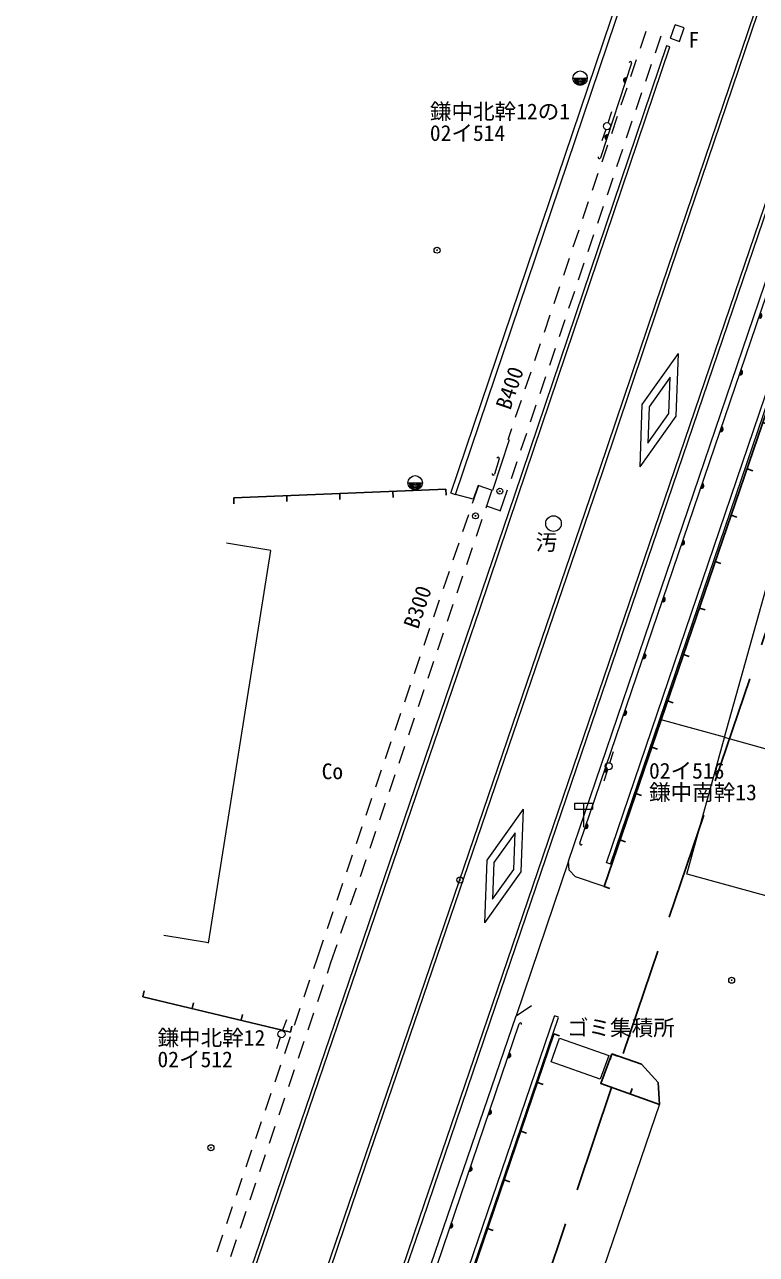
# Model space of a CAD drawing. Units: millimetres, scale not verified. Extents: x -230877 to 402150, y -278660 to 231169.
# Drawn here: x -156956 to -126424, y 38864 to 90169 of the extents above; entities that cross this region are included whole.
import ezdxf
from ezdxf.enums import TextEntityAlignment as Align

# ---------------------------------------------------------------- set-up
doc = ezdxf.new("R2010")
doc.units = ezdxf.units.MM
doc.header["$LTSCALE"] = 1500
doc.linetypes.add('DASHED3', pattern=[4, 3, -1])
doc.layers.add('0-0_通り芯', color=7, linetype='Continuous')
for name, color, linetype, lineweight in [('0-8_寸法線', 7, 'Continuous', 13), ('0-A_22260', 7, 'Continuous', 18), ('1-2_34010', 3, 'DASHED3', 25)]:
    doc.layers.add(name, color=color, linetype=linetype, lineweight=lineweight)
doc.styles.add('ＭＳ ゴシック', font='')
doc.styles.get('ＭＳ ゴシック').set_extended_font_data('MS Gothic')

# ---------------------------------------------------------------- blocks, each defined once
blk = doc.blocks.new('~1331')
at = {"layer": '0-8_寸法線'}
blk.add_lwpolyline([(74181847500, -235340541000), (74181376500, -235339278000), (74181327000, -235338001500), (74208538500, -235317028500), (74209704000, -235317016500)], dxfattribs=at)
blk = doc.blocks.new('~1306')
at = {"layer": '0-8_寸法線'}
blk.add_line((74222347500, -235315515000), (74229027000, -235309681500), dxfattribs=at)
blk = doc.blocks.new('~1305')
at = {"layer": '0-8_寸法線'}
blk.add_lwpolyline([(74217597000, -235313295000), (74216436000, -235311816000), (74216350500, -235311243000), (74216604000, -235310749500), (74246721000, -235287432000), (74247633000, -235287447000)], dxfattribs=at)
blk = doc.blocks.new('~1304')
at = {"layer": '0-8_寸法線'}
blk.add_line((74216604000, -235310749500), (74208538500, -235317028500), dxfattribs=at)
blk = doc.blocks.new('~1302')
at = {"layer": '0-8_寸法線'}
blk.add_line((74246721000, -235287432000), (74253130500, -235282455000), dxfattribs=at)
blk = doc.blocks.new('~1298')
at = {"layer": '0-8_寸法線'}
blk.add_lwpolyline([(74228050500, -235286718000), (74225441408, -235288779592), (74224850937, -235288015508), (74224125000, -235288576500), (74223349500, -235287714000)], dxfattribs=at)
blk = doc.blocks.new('~1245')
at = {"layer": '0-8_寸法線'}
blk.add_line((74182012500, -235340754000), (74210689500, -235318573500), dxfattribs=at)
blk = doc.blocks.new('~1244')
at = {"layer": '0-8_寸法線'}
blk.add_line((74181847500, -235340541000), (74210524500, -235318360500), dxfattribs=at)
blk = doc.blocks.new('~1217')
at = {"layer": '0-8_寸法線'}
blk.add_lwpolyline([(74218542000, -235312146000), (74242866000, -235293309000), (74259988500, -235280113500), (74275051500, -235268479500)], dxfattribs=at)
blk = doc.blocks.new('~1216')
at = {"layer": '0-8_寸法線'}
blk.add_lwpolyline([(74218708500, -235312360500), (74243031000, -235293523500), (74260153500, -235280328000), (74275218000, -235268694000)], dxfattribs=at)
blk = doc.blocks.new('~1215')
at = {"layer": '0-8_寸法線'}
blk.add_line((74223166500, -235287477000), (74273023500, -235248726000), dxfattribs=at)
blk = doc.blocks.new('~1214')
at = {"layer": '0-8_寸法線'}
blk.add_line((74223349500, -235287714000), (74273208000, -235248963000), dxfattribs=at)
blk = doc.blocks.new('~1098')
at = {"layer": '0-8_寸法線'}
for p, q in [((74225416271, -235288747064), (74224473843, -235289475298)), ((74223880378, -235289933882), (74222990180, -235290621757)), ((74222396714, -235291080341), (74221506516, -235291768216)), ((74220913051, -235292226800), (74220022853, -235292914675)), ((74219429388, -235293373259), (74218539190, -235294061134)), ((74217945724, -235294519717), (74217055526, -235295207593)), ((74216462061, -235295666176), (74215571863, -235296354052)), ((74214978398, -235296812635), (74214088200, -235297500511)), ((74213494734, -235297959094), (74212604536, -235298646970)), ((74212011071, -235299105553), (74211120873, -235299793429)), ((74210527408, -235300252012), (74209637210, -235300939888)), ((74209043744, -235301398471), (74208153546, -235302086346)), ((74207560081, -235302544930), (74206669883, -235303232805)), ((74206076418, -235303691389), (74205186220, -235304379264)), ((74204592754, -235304837848), (74203702556, -235305525723)), ((74203109091, -235305984307), (74202218893, -235306672182)), ((74199544353, -235308739448), (74198654379, -235309427613)), ((74198061063, -235309886389), (74197171088, -235310574554)), ((74196577772, -235311033330), (74195687798, -235311721495)), ((74195094481, -235312180271), (74194204507, -235312868436)), ((74193611191, -235313327212), (74192721216, -235314015377)), ((74192127900, -235314474153), (74191237926, -235315162318)), ((74190644609, -235315621095), (74189754635, -235316309259)), ((74189161319, -235316768036), (74188271344, -235317456200)), ((74187678028, -235317914977), (74186788053, -235318603141)), ((74186194737, -235319061918), (74185304763, -235319750082))]:
    blk.add_line(p, q, dxfattribs=at)
blk.add_lwpolyline([(74201625428, -235307130766), (74200683000, -235307859000), (74200137670, -235308280672)], dxfattribs=at)
blk = doc.blocks.new('~1097')
at = {"layer": '0-8_寸法線'}
for p, q in [((74224865702, -235288034614), (74223922973, -235288763139)), ((74223329525, -235289221745), (74222439353, -235289909654)), ((74221845905, -235290368260), (74220955733, -235291056170)), ((74220362286, -235291514776), (74219472114, -235292202685)), ((74218878666, -235292661291), (74217988494, -235293349200)), ((74217395046, -235293807806), (74216504874, -235294495716)), ((74215911426, -235294954322), (74215021255, -235295642231)), ((74214427807, -235296100837), (74213537635, -235296788746)), ((74212944187, -235297247353), (74212054015, -235297935262)), ((74211460567, -235298393868), (74210570395, -235299081777)), ((74209976947, -235299540383), (74209086776, -235300228292)), ((74208493328, -235300686899), (74207603156, -235301374808)), ((74207009708, -235301833414), (74206119536, -235302521323)), ((74205526088, -235302979929), (74204635916, -235303667839)), ((74204042468, -235304126445), (74203152297, -235304814354)), ((74202558849, -235305272960), (74201668677, -235305960869)), ((74198994679, -235308027797), (74198104700, -235308715955)), ((74197511380, -235309174727), (74196621401, -235309862885)), ((74196028082, -235310321658), (74195138102, -235311009816)), ((74194544783, -235311468588), (74193654803, -235312156746)), ((74193061484, -235312615518), (74192171505, -235313303677)), ((74191578185, -235313762449), (74190688206, -235314450607)), ((74190094886, -235314909379), (74189204907, -235315597538)), ((74188611587, -235316056310), (74187721608, -235316744468)), ((74187128289, -235317203240), (74186238309, -235317891399)), ((74185644990, -235318350171), (74184755010, -235319038329))]:
    blk.add_line(p, q, dxfattribs=at)
blk.add_lwpolyline([(74201075229, -235306419475), (74200132500, -235307148000), (74199587999, -235307569024)], dxfattribs=at)
blk = doc.blocks.new('~1055')
at = {"layer": '0-8_寸法線'}
for p, q in [((74249036812, -235271547884), (74249925141, -235270857596)), ((74247556265, -235272698364), (74248444593, -235272008076)), ((74246075717, -235273848844), (74246964046, -235273158556)), ((74244595170, -235274999324), (74245483498, -235274309036)), ((74243114622, -235276149804), (74244002951, -235275459516)), ((74241634075, -235277300284), (74242522403, -235276609996)), ((74240153528, -235278450764), (74241041856, -235277760476)), ((74238672980, -235279601244), (74239561309, -235278910956)), ((74237192433, -235280751724), (74238080761, -235280061436)), ((74235711885, -235281902205), (74236600214, -235281211917)), ((74234231338, -235283052685), (74235119666, -235282362397)), ((74232750791, -235284203165), (74233639119, -235283512877)), ((74231270243, -235285353645), (74232158572, -235284663357)), ((74229789696, -235286504125), (74230678024, -235285813837)), ((74228309148, -235287654605), (74229197477, -235286964317)), ((74226828601, -235288805085), (74227716929, -235288114797)), ((74225121000, -235290132000), (74226236382, -235289265277))]:
    blk.add_line(p, q, dxfattribs=at)
blk = doc.blocks.new('~1054')
at = {"layer": '0-8_寸法線'}
for p, q in [((74248419271, -235270793131), (74249307599, -235270102842)), ((74246938726, -235271943613), (74247827053, -235271253324)), ((74245458180, -235273094095), (74246346507, -235272403806)), ((74243977634, -235274244577), (74244865961, -235273554288)), ((74242497088, -235275395059), (74243385415, -235274704769)), ((74241016542, -235276545541), (74241904869, -235275855251)), ((74239535996, -235277696023), (74240424323, -235277005733)), ((74238055450, -235278846505), (74238943777, -235278156215)), ((74236574904, -235279996986), (74237463231, -235279306697)), ((74235094358, -235281147468), (74235982686, -235280457179)), ((74233613812, -235282297950), (74234502140, -235281607661)), ((74232133266, -235283448432), (74233021594, -235282758143)), ((74230652720, -235284598914), (74231541048, -235283908625)), ((74229172174, -235285749396), (74230060502, -235285059107)), ((74228003508, -235286657527), (74228579956, -235286209589))]:
    blk.add_line(p, q, dxfattribs=at)
blk = doc.blocks.new('~915')
at = {"layer": '0-8_寸法線'}
blk.add_lwpolyline([(74210049000, -235319679000), (74212005000, -235322287500), (74210746500, -235323232500), (74208789000, -235320624000)], close=True, dxfattribs=at)
blk = doc.blocks.new('~897')
at = {"layer": '0-8_寸法線'}
blk.add_lwpolyline([(74256840271, -235325450430), (74248782000, -235332444000), (74229027000, -235309681500)], dxfattribs=at)
blk = doc.blocks.new('~896')
at = {"layer": '0-8_寸法線'}
blk.add_lwpolyline([(74219946361, -235337050852), (74228892000, -235347381000), (74208825000, -235364758500)], dxfattribs=at)
blk = doc.blocks.new('~867')
at = {"layer": '0-8_寸法線'}
blk.add_line((74194989000, -235302606000), (74211789000, -235284274500), dxfattribs=at)
blk = doc.blocks.new('~812')
at = {"layer": '0-8_寸法線'}
for p, q in [((74216941985, -235336481855), (74217508875, -235335990799)), ((74218916244, -235335861305), (74219407217, -235336428266)), ((74216091651, -235337218439), (74216658540, -235336727383)), ((74219652704, -235336711747), (74219946361, -235337050852)), ((74215241316, -235337955023), (74215808206, -235337463967)), ((74214390981, -235338691606), (74214957871, -235338200551)), ((74213540646, -235339428190), (74214107536, -235338937134)), ((74212690311, -235340164774), (74213257201, -235339673718)), ((74209047054, -235340441284), (74209612876, -235339948998)), ((74207349589, -235341918143), (74207915411, -235341425857)), ((74208198322, -235341179714), (74208764143, -235340687427)), ((74206500857, -235342656573), (74207066678, -235342164286)), ((74205652124, -235343395002), (74206217946, -235342902716)), ((74204984257, -235346815533), (74205551180, -235346324515)), ((74204133872, -235347552059), (74204700795, -235347061041)), ((74203283487, -235348288585), (74203850410, -235347797567)), ((74202433102, -235349025111), (74203000026, -235348534093)), ((74201582718, -235349761637), (74202149641, -235349270619)), ((74200732333, -235350498163), (74201299256, -235350007146)), ((74199881948, -235351234689), (74200448871, -235350743672)), ((74199031563, -235351971215), (74199598486, -235351480198)), ((74199335235, -235353800012), (74198844261, -235353233051)), ((74199879361, -235354428352), (74199580722, -235354083493))]:
    blk.add_line(p, q, dxfattribs=at)
for points in [[(74217792320, -235335745272), (74218377100, -235335238719), (74218670757, -235335577824)], [(74209895787, -235339702855), (74210391000, -235339272000), (74210983471, -235339952972)], [(74211229614, -235340235883), (74211822086, -235340916854), (74212406866, -235340410302)], [(74205455232, -235344740054), (74204874000, -235344072000), (74205369213, -235343641145)], [(74205834642, -235346079007), (74206282608, -235345691019), (74205701376, -235345022965)], [(74198598774, -235352949571), (74198300135, -235352604711), (74198748101, -235352216724)]]:
    blk.add_lwpolyline(points, dxfattribs=at)
blk = doc.blocks.new('~698')
at = {"layer": '0-8_寸法線', "lineweight": 25}
for p, q in [((74209897485, -235319269437), (74210126914, -235319566064)), ((74207351773, -235321238443), (74207581201, -235321535070)), ((74204806060, -235323207449), (74205035488, -235323504076)), ((74202260347, -235325176455), (74202489776, -235325473082)), ((74199714634, -235327145461), (74199944063, -235327442088))]:
    blk.add_line(p, q, dxfattribs=at)
blk.add_lwpolyline([(74209780500, -235370661000), (74183167500, -235339944000), (74209897485, -235319269437)], dxfattribs=at)
blk = doc.blocks.new('~697')
at = {"layer": '0-8_寸法線', "lineweight": 25}
for p, q in [((74189707007, -235303143129), (74189980715, -235302886791)), ((74189707007, -235303143129), (74189980715, -235302886791)), ((74196205500, -235310082000), (74189707007, -235303143129)), ((74191873171, -235305456086), (74192146880, -235305199748)), ((74194039336, -235307769043), (74194313044, -235307512706)), ((74196205500, -235310082000), (74196479208, -235309825663))]:
    blk.add_line(p, q, dxfattribs=at)
blk = doc.blocks.new('~669')
at = {"layer": '0-8_寸法線', "lineweight": 25}
for p, q in [((74212234500, -235322316000), (74211936240, -235322543301)), ((74212234500, -235322316000), (74212453801, -235322620191)), ((74211792892, -235325037831), (74212092763, -235324812659))]:
    blk.add_line(p, q, dxfattribs=at)
blk.add_lwpolyline([(74212234500, -235322316000), (74213416500, -235323867000), (74213664000, -235325394000), (74212963784, -235326597161), (74210622000, -235323478500)], close=True, dxfattribs=at)
blk = doc.blocks.new('~668')
at = {"layer": '0-8_寸法線', "lineweight": 25}
for p, q in [((74248830000, -235289112000), (74249062219, -235289406448)), ((74245021000, -235292116000), (74245253219, -235292410448)), ((74241901286, -235294555000), (74242130268, -235294851972)), ((74239470857, -235296429000), (74239699839, -235296725972)), ((74237040429, -235298303000), (74237269411, -235298599972)), ((74234610000, -235300177000), (74234838982, -235300473972)), ((74232179571, -235302051000), (74232408554, -235302347972)), ((74229749143, -235303925000), (74229978125, -235304221972)), ((74227318714, -235305799000), (74227547696, -235306095972)), ((74224888286, -235307673000), (74225117268, -235307969972)), ((74222457857, -235309547000), (74222686839, -235309843972)), ((74220027429, -235311421000), (74220256411, -235311717972)), ((74217597000, -235313295000), (74217825982, -235313591972))]:
    blk.add_line(p, q, dxfattribs=at)
blk.add_lwpolyline([(74217597000, -235313295000), (74243116500, -235293618000), (74248830000, -235289112000)], dxfattribs=at)
blk = doc.blocks.new('~664')
at = {"layer": '0-8_寸法線', "lineweight": 25}
for p, q in [((74211670500, -235280227500), (74211476457, -235280548393)), ((74211670500, -235280227500), (74223039000, -235287102000)), ((74214512625, -235281946125), (74214318582, -235282267018)), ((74217354750, -235283664750), (74217160707, -235283985643)), ((74220196875, -235285383375), (74220002832, -235285704268)), ((74223039000, -235287102000), (74222844957, -235287422893)), ((74223039000, -235287102000), (74222844957, -235287422893))]:
    blk.add_line(p, q, dxfattribs=at)
blk = doc.blocks.new('~617')
at = {"layer": '0-8_寸法線'}
blk.add_line((74226877500, -235287351000), (74226105000, -235287999000), dxfattribs=at)
for centre, start, end in [((74226829300, -235287293539), 309.9911, 129.9911), ((74226056800, -235287941539), 129.9911, 309.9911)]:
    blk.add_arc(centre, 75000, start, end, dxfattribs=at)
blk = doc.blocks.new('~616')
at = {"layer": '0-8_寸法線'}
blk.add_line((74247435000, -235271263500), (74242546500, -235275127500), dxfattribs=at)
for centre, radius, start, end in [((74247388492, -235271204661), 75000, 308.32378, 128.32378), ((74246552416, -235271961118), 150000, 38.32378, 218.32378), ((74246552416, -235271961118), 120000, 38.32378, 218.32378), ((74246552416, -235271961118), 90000, 38.32378, 218.32378), ((74246552416, -235271961118), 75000, 38.32378, 218.32378), ((74243610469, -235274286510), 150000, 38.32378, 218.32378), ((74243610469, -235274286510), 120000, 38.32378, 218.32378), ((74243610469, -235274286510), 90000, 38.32378, 218.32378), ((74243610469, -235274286510), 75000, 38.32378, 218.32378), ((74242499992, -235275068661), 75000, 128.32378, 308.32378)]:
    blk.add_arc(centre, radius, start, end, dxfattribs=at)
blk = doc.blocks.new('~595')
at = {"layer": '0-8_寸法線'}
for points in [[(74239856062, -235288033857), (74237581878, -235291220738), (74233929000, -235292629500)], [(74239856062, -235288033857), (74236203185, -235289442619), (74233929000, -235292629500)]]:
    blk.add_lwpolyline(points, dxfattribs=at)
blk.add_lwpolyline([(74238618455, -235288993456), (74236491064, -235289813901), (74235166607, -235291669902), (74237293998, -235290849456)], close=True, dxfattribs=at)
blk = doc.blocks.new('~594')
at = {"layer": '0-8_寸法線'}
blk.add_line((74217826500, -235310211000), (74246488500, -235288032000), dxfattribs=at)
for centre, radius, start, end in [((74246534399, -235288091315), 75000, 307.73313, 127.73313), ((74245408082, -235288868040), 150000, 217.73313, 37.73313), ((74245408082, -235288868040), 120000, 217.73313, 37.73313), ((74245408082, -235288868040), 90000, 217.73313, 37.73313), ((74245408082, -235288868040), 75000, 217.73313, 37.73313), ((74242442321, -235291162982), 150000, 217.73313, 37.73313), ((74242442321, -235291162982), 120000, 217.73313, 37.73313), ((74242442321, -235291162982), 90000, 217.73313, 37.73313), ((74242442321, -235291162982), 75000, 217.73313, 37.73313), ((74239476559, -235293457924), 150000, 217.73313, 37.73313), ((74239476559, -235293457924), 120000, 217.73313, 37.73313), ((74239476559, -235293457924), 90000, 217.73313, 37.73313), ((74239476559, -235293457924), 75000, 217.73313, 37.73313), ((74236510798, -235295752866), 150000, 217.73313, 37.73313), ((74236510798, -235295752866), 120000, 217.73313, 37.73313), ((74236510798, -235295752866), 90000, 217.73313, 37.73313), ((74236510798, -235295752866), 75000, 217.73313, 37.73313), ((74233545036, -235298047808), 150000, 217.73313, 37.73313), ((74233545036, -235298047808), 120000, 217.73313, 37.73313), ((74233545036, -235298047808), 90000, 217.73313, 37.73313), ((74233545036, -235298047808), 75000, 217.73313, 37.73313), ((74230579275, -235300342750), 150000, 217.73313, 37.73313), ((74230579275, -235300342750), 120000, 217.73313, 37.73313), ((74230579275, -235300342750), 90000, 217.73313, 37.73313), ((74230579275, -235300342750), 75000, 217.73313, 37.73313), ((74227613513, -235302637692), 150000, 217.73313, 37.73313), ((74227613513, -235302637692), 120000, 217.73313, 37.73313), ((74227613513, -235302637692), 90000, 217.73313, 37.73313), ((74227613513, -235302637692), 75000, 217.73313, 37.73313), ((74224647752, -235304932634), 150000, 217.73313, 37.73313), ((74224647752, -235304932634), 120000, 217.73313, 37.73313), ((74224647752, -235304932634), 90000, 217.73313, 37.73313), ((74224647752, -235304932634), 75000, 217.73313, 37.73313), ((74221681990, -235307227575), 150000, 217.73313, 37.73313), ((74221681990, -235307227575), 120000, 217.73313, 37.73313), ((74221681990, -235307227575), 90000, 217.73313, 37.73313), ((74221681990, -235307227575), 75000, 217.73313, 37.73313), ((74218716228, -235309522517), 150000, 217.73313, 37.73313), ((74218716228, -235309522517), 120000, 217.73313, 37.73313), ((74218716228, -235309522517), 90000, 217.73313, 37.73313), ((74218716228, -235309522517), 75000, 217.73313, 37.73313), ((74217872399, -235310270315), 75000, 127.73313, 307.73313)]:
    blk.add_arc(centre, radius, start, end, dxfattribs=at)
blk = doc.blocks.new('~593')
at = {"layer": '0-8_寸法線'}
blk.add_line((74182159500, -235337862000), (74208438000, -235317541500), dxfattribs=at)
for centre, radius, start, end in [((74208483879, -235317600831), 75000, 307.71388, 127.71388), ((74206781722, -235318822258), 150000, 217.71388, 37.71388), ((74206781722, -235318822258), 120000, 217.71388, 37.71388), ((74206781722, -235318822258), 90000, 217.71388, 37.71388), ((74206781722, -235318822258), 75000, 217.71388, 37.71388), ((74203815190, -235321116202), 150000, 217.71388, 37.71388), ((74203815190, -235321116202), 120000, 217.71388, 37.71388), ((74203815190, -235321116202), 90000, 217.71388, 37.71388), ((74203815190, -235321116202), 75000, 217.71388, 37.71388), ((74200848657, -235323410147), 150000, 217.71388, 37.71388), ((74200848657, -235323410147), 120000, 217.71388, 37.71388), ((74200848657, -235323410147), 90000, 217.71388, 37.71388), ((74200848657, -235323410147), 75000, 217.71388, 37.71388), ((74197882124, -235325704092), 150000, 217.71388, 37.71388), ((74197882124, -235325704092), 120000, 217.71388, 37.71388), ((74197882124, -235325704092), 90000, 217.71388, 37.71388), ((74197882124, -235325704092), 75000, 217.71388, 37.71388), ((74194915591, -235327998037), 150000, 217.71388, 37.71388), ((74194915591, -235327998037), 120000, 217.71388, 37.71388), ((74194915591, -235327998037), 90000, 217.71388, 37.71388), ((74194915591, -235327998037), 75000, 217.71388, 37.71388), ((74191949058, -235330291982), 150000, 217.71388, 37.71388), ((74191949058, -235330291982), 120000, 217.71388, 37.71388), ((74191949058, -235330291982), 90000, 217.71388, 37.71388), ((74191949058, -235330291982), 75000, 217.71388, 37.71388), ((74188982525, -235332585927), 150000, 217.71388, 37.71388), ((74188982525, -235332585927), 120000, 217.71388, 37.71388), ((74188982525, -235332585927), 90000, 217.71388, 37.71388), ((74188982525, -235332585927), 75000, 217.71388, 37.71388), ((74186015993, -235334879872), 150000, 217.71388, 37.71388), ((74186015993, -235334879872), 120000, 217.71388, 37.71388), ((74186015993, -235334879872), 90000, 217.71388, 37.71388), ((74186015993, -235334879872), 75000, 217.71388, 37.71388), ((74183049460, -235337173817), 150000, 217.71388, 37.71388), ((74183049460, -235337173817), 120000, 217.71388, 37.71388), ((74183049460, -235337173817), 90000, 217.71388, 37.71388), ((74183049460, -235337173817), 75000, 217.71388, 37.71388), ((74182205379, -235337921331), 75000, 127.71388, 307.71388)]:
    blk.add_arc(centre, radius, start, end, dxfattribs=at)
blk = doc.blocks.new('CenterLine~589')
at = {"layer": '0-8_寸法線'}
blk.add_lwpolyline([(74173712740, -235330800557), (74187423533, -235320233670), (74190860050, -235317577652), (74201840841, -235309089478), (74220673471, -235294531816), (74226550217, -235289954554), (74249996943, -235271743900), (74249859057, -235271566100), (74226412430, -235289776678), (74220535710, -235294353921), (74201703159, -235308911522), (74190722447, -235317399634), (74187285954, -235320055633), (74173575260, -235330622443)], close=True, dxfattribs=at)
blk = doc.blocks.new('CenterLine~588')
at = {"layer": '0-8_寸法線'}
blk.add_lwpolyline([(74274597094, -235258111072), (74240333678, -235284693529), (74231752748, -235291373749), (74204239680, -235312627006), (74193335112, -235321050550), (74189925843, -235323687475), (74176312765, -235334180440), (74176450235, -235334358560), (74190063396, -235323865531), (74193472687, -235321228591), (74204377320, -235312804994), (74231890456, -235291551686), (74240471407, -235284871450), (74274734906, -235258288928)], close=True, dxfattribs=at)
blk = doc.blocks.new('CenterLine~587')
at = {"layer": '0-8_寸法線'}
blk.add_lwpolyline([(74179199834, -235337925484), (74193143843, -235327139414), (74196629973, -235324442611), (74207801835, -235315800483), (74235012837, -235294751085), (74243503486, -235288182009), (74277464837, -235261908482), (74277327163, -235261730518), (74243365813, -235288004045), (74234875165, -235294573120), (74207664165, -235315622517), (74196492304, -235324264645), (74193006174, -235326961447), (74179062166, -235337747516)], close=True, dxfattribs=at)

msp = doc.modelspace()

# ---------------------------------------------------------------- linework, layer by layer
at = {"layer": '0-8_寸法線', "lineweight": 18}
for p, q in [((-130012, 89597), (-129811, 90163)), ((-129434, 90029), (-129811, 90163)), ((-129635, 89464), (-129434, 90029)), ((-130012, 89597), (-129635, 89464)), ((-134078, 87935), (-133478, 87935)), ((-132610, 86071), (-132449, 86544)), ((-132709, 85787), (-132877, 85317)), ((-136736, 72854), (-136784, 72870)), ((-140960, 71052), (-140360, 71052)), ((-139174, 70636), (-138985, 70572)), ((-137111, 69878), (-137689, 70073)), ((-146679, 68236), (-148536, 68532)), ((-127753, 60440), (-130404, 61171)), ((-132540, 59369), (-132380, 59843)), ((-132635, 59085), (-132789, 58609)), ((-134013, 57683), (-133263, 57683)), ((-134013, 57683), (-134013, 57433)), ((-133638, 57683), (-133638, 56683)), ((-133263, 57683), (-133263, 57433)), ((-134013, 57433), (-133263, 57433)), ((-132679, 55216), (-132507, 55158)), ((-129324, 54740), (-108429, 48981)), ((-149285, 51865), (-151143, 52161)), ((-134684, 48755), (-134854, 48812)), ((-146189, 48196), (-146021, 48667)), ((-146288, 47913), (-146447, 47439)), ((-130470, 45128), (-137204, 25372))]:
    msp.add_line(p, q, dxfattribs=at)
for points in [[(-127753, 60440), (-125841, 67292), (-106487, 61892)], [(-136156, 57435), (-136250, 54827), (-137764, 52701)], [(-136156, 57435), (-137670, 55309), (-137764, 52701)]]:
    msp.add_lwpolyline(points, dxfattribs=at)
msp.add_lwpolyline([(-136492, 56446), (-137374, 55208), (-137428, 53689), (-136547, 54927)], close=True, dxfattribs=at)
for centre, radius in [((-133778, 87935), 300), ((-132658, 85929), 150), ((-140660, 71052), 300), ((-134889, 69353), 325), ((-132588, 59227), 150), ((-146240, 48055), 150)]:
    msp.add_circle(centre, radius, dxfattribs=at)
for centre, radius in [((-133778, 87935), 246), ((-133778, 87935), 191), ((-133778, 87935), 136), ((-133778, 87935), 81.8), ((-133778, 87935), 27.3), ((-140660, 71052), 246), ((-140660, 71052), 191), ((-140660, 71052), 136), ((-140660, 71052), 81.8), ((-140660, 71052), 27.3)]:
    msp.add_arc(centre, radius, 180, 0, dxfattribs=at)
at = {"layer": '0-A_22260'}
for centre, radius in [((-139748, 80756), 125), ((-139748, 80756), 15), ((-137127, 70706), 125), ((-137127, 70706), 15), ((-138143, 69673), 125), ((-138143, 69673), 15), ((-138794, 54481), 125), ((-138794, 54481), 15), ((-127456, 50301), 125), ((-127456, 50301), 15), ((-149182, 43313), 125), ((-149182, 43313), 15)]:
    msp.add_circle(centre, radius, dxfattribs=at)
at = {"layer": '1-2_34010'}
msp.add_line((-113244, 102664), (-181973, -100572), dxfattribs=at)

# ---------------------------------------------------------------- block references
at = {"layer": '0-0_通り芯', "xscale": 0.0006666667, "yscale": 0.0006666667, "rotation": 33.45667}
for name in ['~1055', '~1054', '~1215', '~1214', 'CenterLine~588', 'CenterLine~587', '~1217', '~1216', 'CenterLine~589', '~616', '~1302', '~1305', '~668', '~594', '~595', '~664', '~1298', '~617', '~1097', '~1098', '~897', '~867', '~1306', '~1304', '~697', '~1331', '~1244', '~1245', '~593', '~915', '~698', '~669', '~896', '~812']:
    msp.add_blockref(name, (-127899216, 103658197), dxfattribs=at)

# ---------------------------------------------------------------- texts
at = {"layer": '0-8_寸法線', "style": 'ＭＳ ゴシック'}
for s, height, p in [('F', 660, (-129262, 89004)), ('鎌中北幹12の1', 659.8, (-140047, 86018)), ('02イ514', 659.8, (-140047, 85118)), ('汚', 660, (-135631, 68045)), ('Co', 659.8, (-144563, 58490)), ('02イ516', 659.8, (-130904, 58513)), ('鎌中南幹13', 659.8, (-130904, 57613)), ('ゴミ集積所', 659.8, (-134327, 47792)), ('鎌中北幹12', 659.8, (-151412, 47373)), ('02イ512', 659.8, (-151412, 46473))]:
    msp.add_text(s, height=height, dxfattribs=at).set_placement(p, align=Align.BOTTOM_LEFT)
for s, rotation, p in [('B400', 71.306, (-136505, 73992)), ('B300', 71.153, (-140352, 64850))]:
    msp.add_text(s, height=659.8, rotation=rotation, dxfattribs=at).set_placement(p, align=Align.BOTTOM_LEFT)

doc.saveas('drawing.dxf')
